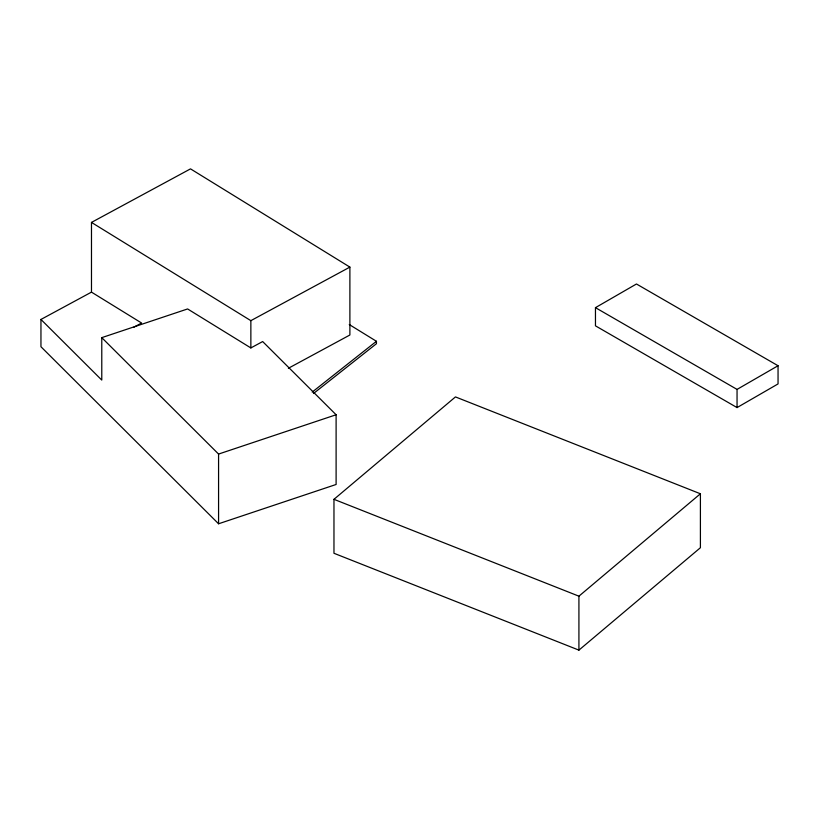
<?xml version="1.0" encoding="UTF-8"?>
<svg xmlns="http://www.w3.org/2000/svg" width="819" height="819" viewBox="0 0 819 819"><rect width="100%" height="100%" fill="white"/><g stroke="black" fill="none" stroke-linecap="round" stroke-linejoin="round"><path stroke-width="1.23" d="M333.968 499.324L455.456 396.918L700.409 493.775L700.409 547.727L578.92 650.132L333.968 553.275L333.968 499.324L578.92 596.181L700.409 493.775M312.213 392.086L376.443 341.288L349.263 324.539M313.482 393.509L376.443 343.714L376.443 341.288M595.464 307.657L636.465 283.988L778.05 365.735L778.05 383.916L737.049 407.586L595.464 325.839L595.464 307.657L737.049 389.404L778.05 365.735M133.958 327.16L141.605 323.024L91.482 292.127L91.482 222.41L190.51 168.868L349.887 267.107L349.887 335.002L288.38 368.263M40.95 319.451L101.781 380.077L101.781 337.643L187.602 308.947L250.86 347.932L262.664 341.554L336.107 414.762L336.107 484.479L218.571 523.781L40.95 346.724L40.95 319.451L91.482 292.127M91.482 222.41L250.86 320.659L349.887 267.107M101.781 337.643L218.571 454.064L336.107 414.762M737.049 389.404L737.049 407.586M578.92 596.181L578.92 650.132M250.86 320.659L250.86 347.932M218.571 454.064L218.571 523.781"/></g></svg>
